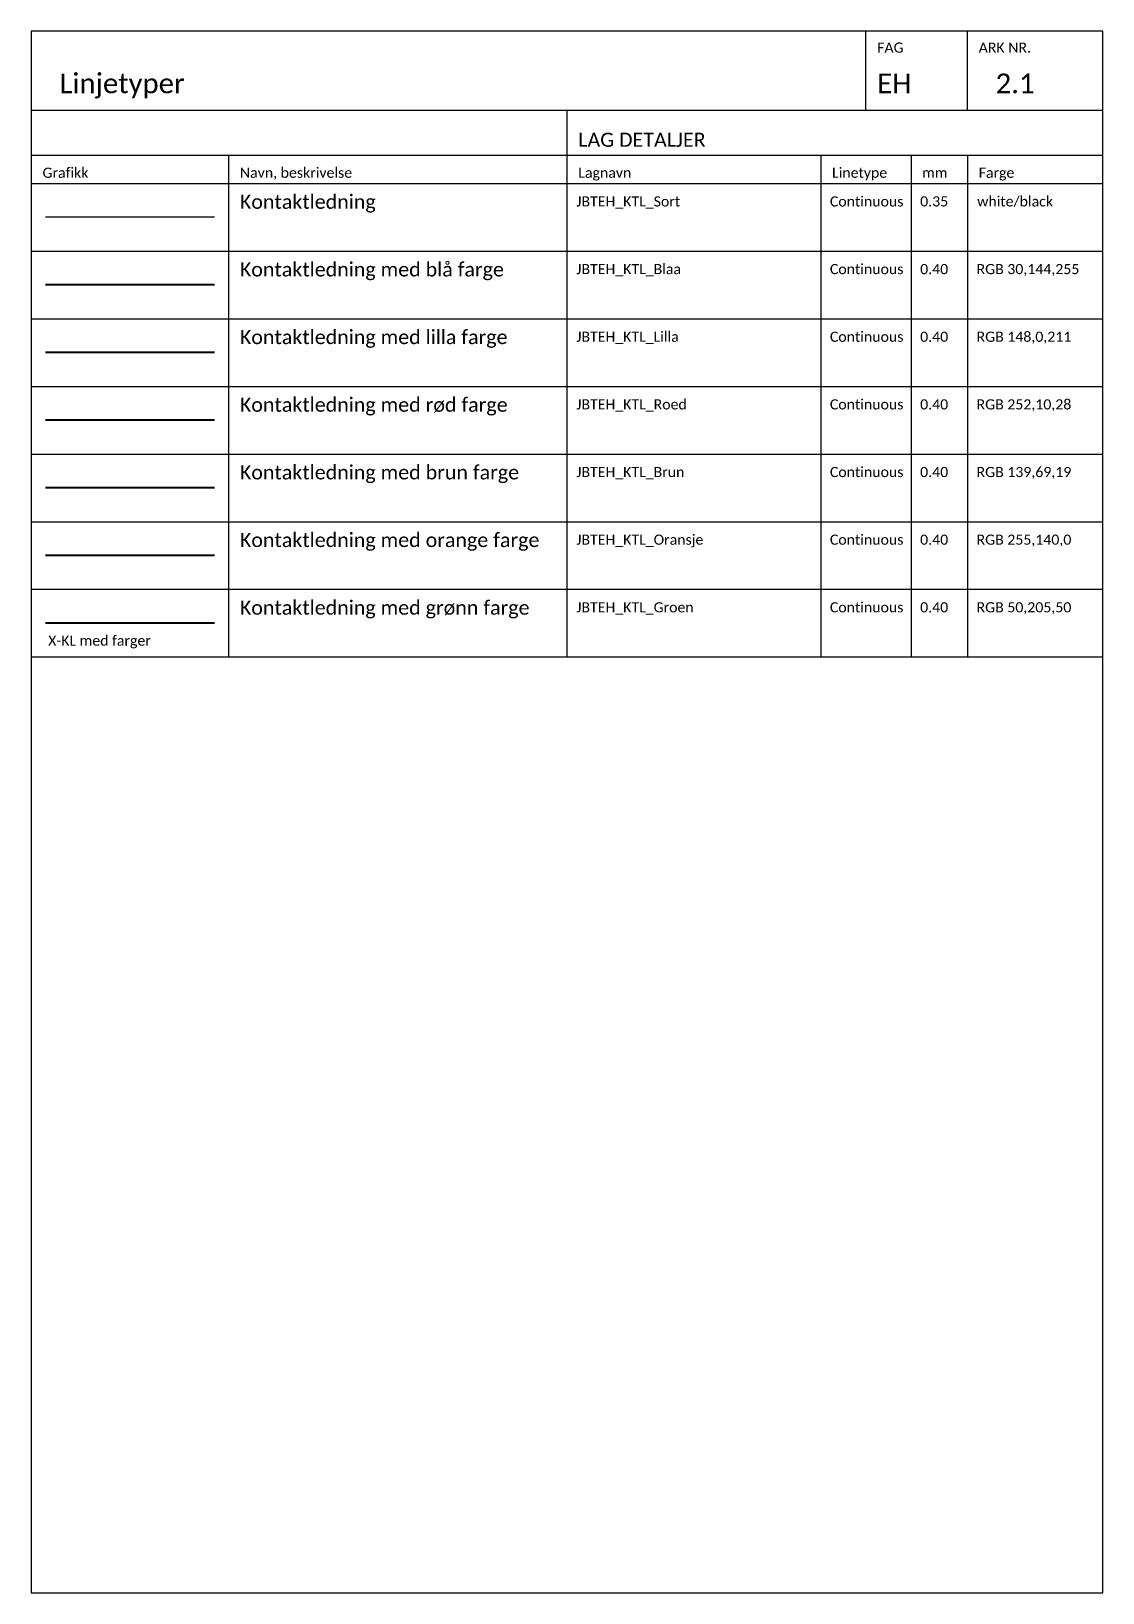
# Paper-space layout '2.1 Linjetyper' of a CAD drawing. Header units: metres, sheet in millimetres. Extents: x 0 to 190, y 0 to 277.
# The model-space entities are those that its viewports show. They can reach past a viewport. Long polylines and large blocks are cut down to what shows.
import ezdxf

# ---------------------------------------------------------------- set-up
doc = ezdxf.new("R2010")
doc.units = ezdxf.units.M
for name, color, linetype in [('JBTEH_Komponenter', 4, 'Continuous'), ('JBTEH_KTL_Sort', 7, 'Continuous'), ('RAMME', 5, 'Continuous'), ('RAMME SYMBOLER', 4, 'Continuous'), ('RAMME TEKST', 7, 'Continuous')]:
    doc.layers.add(name, color=color, linetype=linetype)
for name, color, linetype, lineweight, true_color in [('JBTEH_KTL_Blaa', 7, 'Continuous', 40, 0x1e90ff), ('JBTEH_KTL_Brun', 7, 'Continuous', 40, 0x8b4513), ('JBTEH_KTL_Groen', 7, 'Continuous', 40, 0x32cd32), ('JBTEH_KTL_Lilla', 7, 'Continuous', 40, 0x9400d3), ('JBTEH_KTL_Oransje', 7, 'Continuous', 40, 0xff8c00), ('JBTEH_KTL_Roed', 7, 'Continuous', 40, 0xfc0a1c)]:
    doc.layers.add(name, color=color, linetype=linetype, lineweight=lineweight, true_color=true_color)
doc.styles.add('Calibri', font='calibri.ttf')

# ---------------------------------------------------------------- blocks, each defined once
blk = doc.blocks.new('X-KL med farger')
at = {"layer": 'JBTEH_KTL_Blaa'}
blk.add_line((32.5, 66), (2.5, 66), dxfattribs=at)
at = {"layer": 'JBTEH_KTL_Brun'}
blk.add_line((32.5, 30), (2.5, 30), dxfattribs=at)
at = {"layer": 'JBTEH_KTL_Groen'}
blk.add_line((32.5, 6), (2.5, 6), dxfattribs=at)
at = {"layer": 'JBTEH_KTL_Lilla'}
blk.add_line((32.5, 54), (2.5, 54), dxfattribs=at)
at = {"layer": 'JBTEH_KTL_Oransje'}
blk.add_line((32.5, 18), (2.5, 18), dxfattribs=at)
at = {"layer": 'JBTEH_KTL_Roed'}
blk.add_line((32.5, 42), (2.5, 42), dxfattribs=at)

msp = doc.modelspace()

# ---------------------------------------------------------------- linework, layer by layer
at = {"layer": 'JBTEH_KTL_Sort'}
msp.add_line((32.5, -63), (2.5, -63), dxfattribs=at)
at = {"layer": 'RAMME'}
msp.add_lwpolyline([(190, -30), (0, -30), (0, -307), (190, -307)], close=True, dxfattribs=at)
msp.add_lwpolyline([(0, -44), (190, -44)], dxfattribs=at)
at = {"layer": 'RAMME SYMBOLER'}
for p, q in [((148, -44), (148, -30)), ((166, -44), (166, -30)), ((95, -44), (95, -141)), ((0, -52), (190, -52)), ((35, -52), (35, -141)), ((140, -52), (140, -141)), ((156, -52), (156, -141)), ((166, -52), (166, -141)), ((0, -57), (190, -57)), ((0, -69), (190, -69)), ((0, -81), (190, -81)), ((0, -93), (190, -93)), ((0, -105), (190, -105)), ((0, -117), (190, -117)), ((0, -129), (190, -129)), ((0, -141), (190, -141))]:
    msp.add_line(p, q, dxfattribs=at)

# ---------------------------------------------------------------- block references
at = {"layer": 'JBTEH_Komponenter'}
msp.add_blockref('X-KL med farger', (0, -141), dxfattribs=at)

# ---------------------------------------------------------------- texts
at = {"layer": 'RAMME TEKST', "linetype": 'ByBlock', "style": 'Calibri'}
for s, height, p in [('FAG', 1.8, (150, -33.8)), ('ARK NR.', 1.8, (168, -33.8)), ('Linjetyper', 3.5, (5, -41)), ('EH', 3.5, (150, -41)), ('2.1', 3.5, (171, -41)), ('LAG DETALJER', 2.5, (97, -50.5)), ('Grafikk', 1.8, (2, -56)), ('Navn, beskrivelse', 1.8, (37, -56)), ('Lagnavn', 1.8, (97, -56)), ('Linetype', 1.8, (142, -56)), ('mm', 1.8, (157.98, -56)), ('Farge', 1.8, (168, -56)), ('Kontaktledning', 2.5, (37, -61.5)), ('JBTEH_KTL_Sort', 1.8, (96.66, -61.09)), ('Continuous', 1.8, (141.62, -61.09)), ('0.35', 1.8, (157.62, -61.08)), ('white/black', 1.8, (167.72, -61.08)), ('Kontaktledning med blå farge', 2.5, (37, -73.5)), ('JBTEH_KTL_Blaa', 1.8, (96.66, -73.09)), ('Continuous', 1.8, (141.62, -73.09)), ('0.40', 1.8, (157.62, -73.09)), ('RGB 30,144,255', 1.8, (167.62, -73.09)), ('Kontaktledning med lilla farge', 2.5, (37, -85.5)), ('JBTEH_KTL_Lilla', 1.8, (96.66, -85.09)), ('Continuous', 1.8, (141.62, -85.09)), ('0.40', 1.8, (157.62, -85.09)), ('RGB 148,0,211', 1.8, (167.62, -85.09)), ('Kontaktledning med rød farge', 2.5, (37, -97.5)), ('JBTEH_KTL_Roed', 1.8, (96.66, -97.09)), ('Continuous', 1.8, (141.62, -97.09)), ('0.40', 1.8, (157.62, -97.09)), ('RGB 252,10,28', 1.8, (167.62, -97.09)), ('Kontaktledning med brun farge', 2.5, (37, -109.5)), ('JBTEH_KTL_Brun', 1.8, (96.66, -109.09)), ('Continuous', 1.8, (141.62, -109.09)), ('0.40', 1.8, (157.62, -109.09)), ('RGB 139,69,19', 1.8, (167.62, -109.09)), ('Kontaktledning med orange farge', 2.5, (37, -121.5)), ('JBTEH_KTL_Oransje', 1.8, (96.66, -121.09)), ('Continuous', 1.8, (141.62, -121.09)), ('0.40', 1.8, (157.62, -121.09)), ('RGB 255,140,0', 1.8, (167.62, -121.09)), ('Kontaktledning med grønn farge', 2.5, (37, -133.5)), ('JBTEH_KTL_Groen', 1.8, (96.66, -133.09)), ('Continuous', 1.8, (141.62, -133.09)), ('0.40', 1.8, (157.62, -133.09)), ('RGB 50,205,50', 1.8, (167.62, -133.09)), ('X-KL med farger', 1.8, (3, -139))]:
    msp.add_text(s, height=height, dxfattribs=at).set_placement(p)

psp = doc.layouts.new('2.1 Linjetyper')

# ---------------------------------------------------------------- viewports
at = {"layer": 'RAMME', "view_target_point": (95, -168.5)}
psp.add_viewport(center=(95, 138.5), size=(190, 277), view_center_point=(0, 0), view_height=277, dxfattribs=at)

doc.saveas('drawing.dxf')
